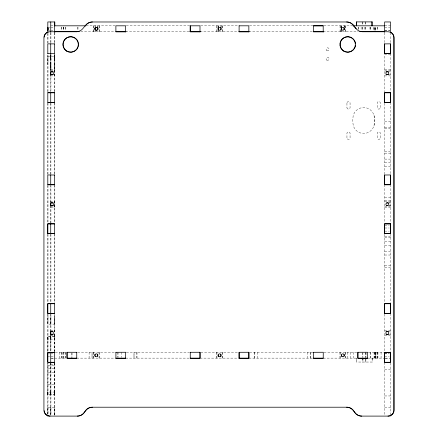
<?xml version="1.0" encoding="UTF-8"?>
<svg xmlns="http://www.w3.org/2000/svg" width="438" height="438" viewBox="0 0 438 438"><rect width="100%" height="100%" fill="white"/><g stroke="black" fill="none" stroke-linecap="round" stroke-linejoin="round"><path stroke-width="0.33" stroke-dasharray="2.19 1.64" d="M47.819 64.386L47.824 56.568L54.81 56.568L54.816 57.613M47.868 394.238L47.868 392.776M47.819 414.348L47.824 407.187L54.816 407.187L54.821 414.359M54.772 394.545L54.772 394.923L47.868 394.972L47.868 392.043L54.772 392.043L54.772 392.47M47.928 337.808L47.868 339.275L54.772 339.275L54.772 336.34L47.868 336.34L47.928 339.22M47.977 316.307L47.972 324.125M47.868 394.923L47.928 394.545M47.928 392.47L47.928 392.043M50.753 58.856L50.742 54.564L50.907 62.36M50.742 58.161L50.742 69.741L54.827 69.741L54.821 54.564L54.827 55.336M50.803 394.238L50.797 392.776M50.803 338.842L50.797 336.767M50.912 64.019L50.917 69.741L50.917 54.564L50.917 55.336M50.748 415.284L50.753 407.187M50.863 394.545L50.863 394.972L50.797 392.043M50.863 337.424L50.797 336.389L50.863 339.22M50.923 335.7L50.923 334.331L50.928 351.166M50.907 316.307L50.901 324.125M50.923 75.905L50.923 74.537L50.928 92.04M50.863 392.47L50.863 392.043M50.803 339.22L50.863 338.185M54.662 60.477L54.651 54.564L54.816 58.856M54.646 335.7L54.646 330.225M54.646 201.54L54.646 206.982L50.737 206.982M54.646 75.9L54.646 70.43M54.657 55.336L54.651 69.741L54.651 64.019M54.706 392.776L54.772 394.923M54.657 415.284L54.662 407.187M54.706 394.775L54.706 392.043M54.816 316.307L54.81 324.125L47.824 324.125L47.819 318.333M47.868 339.22L47.868 338.185M50.753 57.613L50.759 56.568M54.662 57.613L54.668 56.568M50.77 25.809L53.496 25.809M86.171 25.809L115.287 25.809M126.226 25.809L189.742 25.809M200.67 25.809L238.409 25.809M249.534 25.809L312.94 25.809M323.868 25.809L352.267 25.809M384.652 25.809L390.499 25.809M47.901 27.282L49.729 27.282M50.759 27.282L53.507 27.282M384.652 27.282L389.864 27.276M384.652 30.211L389.864 30.211M47.972 30.408L49.729 30.408M50.759 30.408L53.507 30.408M384.652 30.408L389.864 30.408M80.718 31.673L116.081 31.673M125.657 31.673L190.421 31.673M199.996 31.673L239.279 31.673M248.85 31.673L313.619 31.673M323.195 31.673L358.355 31.673M390.515 54.301L384.652 54.301L384.652 92.04M384.652 69.741L390.515 69.741M384.652 70.43L390.515 70.43M389.212 71.799L390.515 71.799M53.337 74.537L54.838 74.537M389.212 74.537L390.515 74.537M50.737 75.9L54.832 75.905L54.832 70.43L50.737 70.43L50.737 71.799L50.731 54.964M384.652 75.905L390.515 75.9M384.652 121.288L390.515 121.288M384.652 127.25L390.515 127.25M384.652 128.816L390.515 128.816M384.652 151.581L390.515 151.581M384.652 153.147L390.515 153.147M384.652 159.109L390.515 159.109M384.652 162.58L390.515 162.58M384.652 166.582L390.515 166.582M384.652 197.708L390.515 197.708M384.652 200.834L390.515 200.834M384.652 201.513L390.515 201.513M389.212 202.882L390.515 202.882M389.212 202.909L390.515 202.909M53.337 205.619L54.646 205.619M389.212 205.619L390.515 205.619M53.529 205.641L54.838 205.646M389.212 205.646L390.515 205.641M384.652 206.988L390.515 206.988M384.652 207.01L390.515 207.01M384.652 225.263L389.212 225.263M384.652 228.001L389.212 228.001M384.652 231.127L389.212 231.127M384.652 236.164L390.515 236.164M384.652 237.823L390.515 237.823M384.652 241.831L390.515 241.831M384.652 245.784L390.515 245.784M384.652 251.308L390.515 251.308M384.652 255.02L390.515 255.02M384.652 265.329L390.515 265.329M384.652 267.235L390.515 267.235M384.652 330.225L390.515 330.225M53.337 331.593L54.838 331.593L54.838 313.433M389.212 331.593L390.515 331.593M389.212 334.331L390.515 334.331M50.737 335.7L54.832 335.7L54.832 330.225L50.737 330.225L50.737 331.593L50.731 314.106M384.652 335.7L390.515 335.7M55.248 352.267L66.954 352.267M77.603 352.267L115.254 352.267M126.379 352.267L189.599 352.267M200.724 352.267L238.464 352.267M249.589 352.267L312.814 352.267M323.934 352.267L357.184 352.267M368.342 352.267L384.553 352.267M384.652 353.712L389.212 353.712M384.652 353.751L389.212 353.751M47.972 353.866L49.729 353.866M50.759 353.855L53.507 353.866M384.652 356.718L389.212 356.685M47.972 356.795L49.729 356.795M50.901 356.795L53.507 356.795M50.742 358.131L53.524 358.131M54.668 358.131L66.165 358.131M76.732 358.131L116.125 358.131M125.701 358.131L190.475 358.131M200.051 358.131L239.334 358.131M248.91 358.131L313.69 358.131M323.266 358.131L358.038 358.131M367.734 358.131L384.652 358.131M385.15 358.131L390.537 358.131M51.394 358.328L53.524 358.328M385.303 358.328L389.212 358.328M50.764 364.192L54.816 364.192M47.813 365.659L54.816 365.659M47.956 368.588L54.816 368.588M384.652 369.568L390.515 369.568M47.835 372.497L54.684 372.497M47.813 384.225L54.662 384.225M384.652 395.952L390.515 395.952M384.652 407.187L390.515 407.187M50.907 407.187L50.912 414.359M47.972 407.187L47.977 414.359L47.999 363.053M54.827 69.741L54.821 64.019M54.668 324.125L54.662 318.333M50.901 56.568L50.907 57.613M50.742 69.741L50.742 64.019M50.759 324.125L50.753 318.333M47.972 56.568L47.977 62.36M54.827 58.161L54.816 62.36M54.772 337.074L54.772 337.424L54.772 336.537L54.712 337.424M54.772 338.541L54.772 338.185L54.706 339.275L54.706 338.185M54.772 392.776L54.772 393.127M54.772 393.888L54.772 394.238M54.657 58.161L54.657 60.022M54.772 392.24L54.712 393.127M54.706 393.888L54.772 394.775M50.917 58.161L50.923 60.022M50.748 55.336L50.748 60.022M50.863 392.776L50.863 393.127M50.863 393.888L50.863 394.238M50.803 336.537L50.803 337.424M50.797 338.185L50.863 339.078M50.863 392.24L50.803 393.127M50.797 393.888L50.863 394.775M47.928 336.767L47.868 337.424M47.928 338.185L47.928 338.541M47.928 392.776L47.928 393.127M47.928 393.888L47.928 394.238M47.928 392.24L47.868 393.127M47.868 393.888L47.928 394.775M390.515 32.708L390.515 43.192M390.515 53.617L390.515 92.714M390.515 102.487L390.515 174.959M390.515 184.705L390.515 223.823M390.515 233.569L390.515 303.665M390.515 313.433L390.515 352.513M390.515 362.965L390.515 415.098M384.652 32.708L384.652 43.844M384.652 103.171L384.652 174.275M384.652 184.705L384.652 223.813M384.652 234.248L384.652 302.981M384.652 314.106L384.652 351.166M384.652 362.374L384.652 415.098M381.082 352.267L381.06 358.131M377.956 352.267L377.934 358.131M377.813 27.112L377.78 30.37M377.819 352.267L377.78 358.131M377.709 27.112L377.671 30.37M377.704 352.267L377.676 358.131M376.018 352.267L376.012 358.131M375.667 30.37L375.667 27.112L375.558 30.37M375.525 27.112L375.525 30.37M375.525 352.267L375.525 358.131M375.207 352.267L375.207 358.131M374.2 27.112L374.2 30.37M374.2 352.267L374.2 358.131M374.167 352.267L374.167 358.131M374.057 352.267L374.09 358.131M373.625 27.112L373.625 30.37M372.196 358.131L372.218 362.04L356.576 362.04L356.598 358.131M372.103 358.131L372.125 362.04M370.597 27.112L370.597 30.37M370.274 352.267L370.274 358.131M370.176 352.267L370.176 358.131M370.115 27.112L370.115 30.37M370.017 27.112L370.017 30.37M365.982 352.918L365.982 357.479M365.916 352.267L365.916 357.479M365.922 358.131L365.922 362.04M365.84 352.267L365.818 357.479M365.867 358.131L365.823 362.04L365.768 358.131M365.725 21.9L365.779 25.158M365.741 27.112L365.725 30.37M365.626 21.9L365.686 25.158M365.642 27.112L365.626 30.37M364.148 27.112L364.148 30.37M362.993 358.131L362.993 362.04M362.883 352.267L362.883 357.479L362.79 352.267M362.894 358.131L362.932 362.04M362.85 21.9L362.795 25.158M362.795 27.112L362.812 30.37M362.834 358.131L362.834 362.04M362.752 21.9L362.697 25.158M362.713 27.112L362.697 30.37M361.12 27.112L361.12 30.37M358.388 27.112L358.388 29.718M358.295 27.112L358.295 29.718M356.691 358.131L356.669 362.04M353.515 352.267L353.515 358.131M350.767 352.267L350.789 358.131M347.662 352.267L347.641 358.131M346.945 103.138L346.94 107.54M346.945 137.833L346.94 133.431A1.566 1.566 0 0 1 348.506 131.871A1.566 1.566 0 0 1 350.066 133.431L350.071 137.833A1.566 1.566 0 0 1 348.506 139.393A1.566 1.566 0 0 1 346.94 137.833M345.691 25.809L345.691 31.673M345.533 25.809L345.533 31.673M345.615 352.267L345.615 358.131M345.429 352.267L345.429 358.131M344.328 25.809L344.323 27.112M341.585 25.809L341.585 27.112M341.591 30.37L341.585 31.673M340.222 25.809L340.222 31.673M340.063 25.809L340.063 31.673M340.14 352.267L340.145 358.131M339.959 352.267L339.954 358.131M310.411 352.267L310.411 358.131M310.35 352.267L310.35 358.131M307.476 352.267L307.421 358.131M257.758 352.267L257.812 358.131M254.292 352.267L254.292 358.131M254.243 352.267L254.243 358.131M222.493 25.809L222.488 31.673M222.427 352.267L222.427 358.131M222.34 25.809L222.34 31.673M222.241 352.267L222.241 358.131M221.124 25.809L221.119 27.112M220.971 25.809L220.971 27.112M218.387 25.809L218.387 27.112M218.387 30.37L218.387 31.673M217.018 25.809L217.018 31.673M216.952 352.267L216.958 358.131M216.865 25.809L216.87 31.673M216.766 352.267L216.766 358.131M136.957 352.267L136.957 358.131M136.897 352.267L136.897 358.131M121.49 352.267L121.441 357.479M117.975 352.267L117.975 357.479M117.921 352.267L117.921 357.479M99.289 25.809L99.289 31.673M99.24 352.267L99.24 358.131M99.141 25.809L99.141 31.673M99.054 352.267L99.048 358.131M97.92 25.809L97.926 27.112M97.773 25.809L97.778 27.112M95.183 25.809L95.183 27.112M95.183 30.37L95.183 31.673M95.041 25.809L95.035 27.112M95.035 30.37L95.041 31.673M93.814 25.809L93.82 31.673M93.765 352.267L93.765 358.131M93.672 25.809L93.672 31.673M93.579 352.267L93.579 358.131M89.117 352.267L89.095 358.131M77.986 27.112L77.986 30.37M77.833 27.112L77.833 30.37M71.991 352.918L71.991 357.479M71.898 352.918L71.898 358.131M65.267 27.112L65.267 30.37M65.267 352.267L65.267 358.131M65.196 27.112L65.196 30.37M65.125 352.267L65.125 358.131M63.8 27.112L63.8 30.37M63.8 352.267L63.8 358.131M63.729 27.112L63.729 30.37M63.658 27.112L63.658 30.37M63.658 352.267L63.658 358.131M62.218 352.267L62.24 358.131M61.577 27.112L61.648 30.37M61.648 352.267L61.648 358.131M61.506 27.112L61.506 30.37M61.506 352.267L61.506 358.131M59.289 352.267L59.311 358.131M54.838 32.708L54.838 43.061M54.838 54.964L54.838 92.04M54.838 102.487L54.816 174.302M54.838 184.705L54.838 223.15M54.838 233.569L54.838 302.981M54.838 334.331L54.838 351.166M54.838 363.053L54.838 415.098M54.766 351.752L54.766 336.827L47.873 336.827L47.873 351.752M54.766 363.283L54.766 394.485L47.873 394.485L47.923 363.283M54.64 32.708L54.64 43.192M54.64 54.964L54.64 92.714M54.64 103.171L54.64 174.959M54.64 185.378L54.64 223.823M54.64 234.248L54.64 303.665M54.64 314.106L54.646 331.593M54.646 334.331L54.64 352.513M54.64 362.965L54.64 415.098M50.928 32.708L50.928 43.061M50.928 54.964L50.907 71.213M50.928 103.171L50.907 174.302M50.928 185.378L50.923 202.882M50.928 223.15L50.928 205.646L50.923 207.01L54.832 207.01L54.832 201.513L50.737 201.54L50.737 202.882L50.731 185.378M50.928 234.248L50.928 302.981M50.928 314.106L50.923 331.593M50.928 362.374L50.928 415.098M50.857 336.827L50.808 351.752M50.808 363.283L50.857 394.485M50.731 32.708L50.731 43.844M50.737 74.537L50.731 92.04M50.731 103.171L50.753 174.302M50.737 205.619L50.731 223.15M50.731 234.248L50.731 302.981M50.737 334.331L50.731 351.166M50.731 362.965L50.731 415.098M47.999 33.354L47.999 43.061M47.999 54.969L47.999 92.04M47.999 103.171L47.977 174.302M47.999 185.378L47.999 223.15M47.999 234.248L47.999 302.981M47.999 314.112L47.999 351.166M47.802 33.359L47.802 43.192M47.802 54.969L47.802 92.04M47.802 103.171L47.819 174.302M47.802 185.378L47.802 223.15M47.802 234.248L47.802 302.981M47.802 314.112L47.802 351.166M47.802 362.965L47.802 414.419M346.945 107.54A1.566 1.566 0 0 0 348.511 109.1A1.566 1.566 0 0 0 350.071 107.54L350.066 103.138A1.566 1.566 0 0 0 348.506 101.578A1.566 1.566 0 0 0 346.94 103.138M374.041 115.506A27.539 27.539 0 0 1 374.041 125.465A10.747 10.747 0 0 1 353.269 125.465A27.539 27.539 0 0 1 352.908 118.287A10.747 10.747 0 0 1 374.036 115.506A27.539 27.539 0 0 1 374.036 125.465M380.365 107.54L380.359 103.138A1.566 1.566 0 0 0 378.799 101.578A1.566 1.566 0 0 0 377.233 103.138L377.233 107.54A1.566 1.566 0 0 0 378.804 109.1A1.566 1.566 0 0 0 380.365 107.54M380.359 137.833L380.365 133.431A1.566 1.566 0 0 0 378.799 131.871A1.566 1.566 0 0 0 377.233 133.431L377.238 137.833A1.566 1.566 0 0 0 378.799 139.393A1.566 1.566 0 0 0 380.359 137.833M375.667 358.131L375.667 352.267L375.629 358.131M374.096 30.37L374.096 27.112L374.057 30.37M344.164 27.112L344.169 25.809L344.164 27.112M341.432 27.112L341.432 25.809L341.426 27.112M341.432 31.673L341.432 30.37L341.426 31.673M218.239 27.112L218.239 25.809L218.228 27.112M218.239 31.673L218.239 30.37L218.234 31.673M134.023 358.131L134.023 352.267L133.968 358.131M92.046 358.131L92.046 352.267L92.024 358.131M326.858 60.137A1.517 1.517 0 0 0 329.13 58.823A1.517 1.517 0 0 0 326.858 57.515A1.517 1.517 0 0 0 326.858 60.137M326.863 50.655A1.517 1.517 0 0 0 329.135 49.346A1.517 1.517 0 0 0 326.863 48.032A1.517 1.517 0 0 0 326.863 50.655"/><path stroke-width="0.66" d="M47.802 32.708L47.824 21.955L54.816 21.955L54.816 25.902M47.901 29.948L47.901 27.742M50.731 32.215L50.759 21.955M53.343 334.331L50.731 334.331L50.737 331.593L52.691 331.593M53.343 205.619L50.731 205.619L50.737 202.882L53.343 202.882M53.343 74.537L50.731 74.537L50.737 71.799L53.343 71.799M54.64 32.215L54.64 31.728M47.83 30.353L47.83 27.49M47.819 415.284L47.813 416.073L47.802 415.355M54.662 21.955L54.657 31.728M85.284 25.908L86.094 24.95A8.306 8.306 0 0 1 92.456 21.982M323.222 31.854L313.438 31.87L313.416 25.809L323.211 25.809M372.081 21.9L356.433 21.9L356.455 25.809M54.651 25.809L85.903 25.809M239.077 25.809L248.85 25.809L248.85 31.87M313.416 25.809L323.189 25.809L323.211 31.87M352.94 25.809L384.657 25.809M54.651 31.673L79.355 31.673M115.878 31.673L126.226 31.673M189.785 31.673L200.719 31.673M238.973 31.673L249.244 31.673M313.416 31.673L323.737 31.673M359.691 31.673L384.657 31.673M76.513 31.755L49.795 31.755A5.864 5.864 0 0 0 43.937 37.619L43.931 410.236A5.864 5.864 0 0 0 49.795 416.1L77.488 416.1A8.306 8.306 0 0 0 83.85 413.133L86.094 410.182A8.306 8.306 0 0 1 92.456 407.214M125.854 31.87L115.906 31.87L115.878 25.809L125.651 25.809L125.651 31.87M200.193 31.87L190.245 31.87L190.245 25.809M249.052 31.87L239.099 31.87L239.099 25.809M54.662 43.899L47.797 43.844L47.819 53.671M47.797 53.617L54.662 53.671L54.635 43.844M385.955 71.799L388.561 71.799M385.955 74.531L388.561 74.537M47.819 92.757L54.662 92.757M47.797 102.487L54.635 102.487M54.662 175.014L47.797 174.959L47.819 184.781L54.662 184.781L54.635 174.959M47.797 184.705L54.635 184.705M386.606 202.909L388.561 202.909M386.606 205.646L387.909 205.641M54.662 223.873L47.726 223.873L47.726 233.646L54.662 233.646L54.635 223.823L47.797 223.823L47.797 233.569L54.635 233.569M54.662 303.731L47.726 303.731L47.726 313.504L54.662 313.504L54.635 303.665L47.797 303.665L47.797 313.433L54.635 313.433M385.955 331.593L388.561 331.593M385.955 334.331L388.561 334.331M76.765 352.3L66.954 352.267L66.954 358.131L76.727 358.131M115.906 352.3L125.695 352.267L125.629 358.355L115.906 358.355L115.928 352.267M190.245 352.294L200.051 352.267L200.051 358.131L190.278 358.131M313.438 352.3L323.26 352.267L323.206 358.355L313.438 358.355L313.488 352.267M54.662 352.59L47.726 352.59L47.726 362.363L54.662 362.363L54.635 352.513L47.797 352.513L47.797 362.286L54.635 362.286M115.928 358.131L125.695 358.131M313.488 358.131L323.26 358.131M367.608 358.131L357.835 358.131L357.835 352.267L367.608 352.267L367.559 358.355L357.934 358.355L357.934 352.3M323.014 31.854L323.419 31.87M353.986 25.908L353.176 24.95A8.306 8.306 0 0 0 346.808 21.982L92.254 21.982A8.306 8.306 0 0 0 85.892 24.95L82.672 28.788A8.306 8.306 0 0 1 76.305 31.755M346.611 21.982A8.306 8.306 0 0 1 352.973 24.95L356.198 28.788A8.306 8.306 0 0 0 362.56 31.755L388.002 31.755A5.864 5.864 0 0 1 393.861 37.619L393.866 410.236A5.864 5.864 0 0 1 387.997 416.1M352.973 24.95L356.193 28.788M54.821 31.552L54.838 32.248M390.335 43.899L390.335 53.524L384.46 53.524L384.46 43.899L390.515 43.844L390.515 53.617L384.652 53.617L384.652 43.844M47.83 27.742L47.895 29.247M47.83 29.948L47.83 28.443M390.515 32.708L390.515 21.955L384.652 21.955L384.652 32.248M390.515 415.098L390.515 416.073M390.346 175.014L390.346 184.781L384.46 184.781L384.46 175.014L390.515 174.959L390.515 184.705L384.652 184.705L384.652 174.959M372.059 21.9L372.081 25.809M371.982 21.9L371.961 25.809M356.554 21.9L356.532 25.809M344.06 354.222L344.06 356.176M341.328 354.873L341.322 356.176M248.844 352.294L248.844 358.355L239.099 358.355L239.099 352.294L248.904 352.267L248.904 358.131L239.132 358.131L239.132 352.267M220.966 27.112L220.971 29.718M220.867 354.222L220.872 356.828M218.135 354.873L218.14 356.176M199.991 31.87L199.991 25.809L190.223 25.809L190.223 31.673M199.985 352.294L199.985 358.355L190.245 358.355L190.278 352.267M97.778 27.112L97.778 29.718M97.685 354.222L97.679 356.176M95.041 27.764L95.035 29.718M94.942 354.222L94.947 356.176M76.727 352.267L76.765 358.355L67.14 358.355L67.14 352.3M50.726 43.844L50.726 53.617M50.731 71.821L50.731 74.515M50.726 92.714L50.726 102.487M50.726 174.959L50.726 184.705M50.731 202.914L50.731 205.614M50.726 223.823L50.726 233.569M50.726 303.665L50.726 313.433M50.731 331.626L50.731 334.32M50.726 352.513L50.726 362.286M346.611 407.214A8.306 8.306 0 0 1 352.973 410.182L355.218 413.133A8.306 8.306 0 0 0 361.585 416.1L388.205 416.1A5.864 5.864 0 0 0 389.716 415.903M77.285 416.1A8.306 8.306 0 0 0 83.647 413.133L85.892 410.182A8.306 8.306 0 0 1 92.259 407.214L346.814 407.214A8.306 8.306 0 0 1 348.615 407.411M355.53 45.13A7.72 7.72 0 0 1 354.835 47.726M354.528 48.317A7.72 7.72 0 0 1 342.877 50.375A7.72 7.72 0 0 1 342.877 38.544A7.72 7.72 0 0 1 354.528 40.597M354.835 41.194A7.72 7.72 0 0 1 355.53 43.789M78.407 43.116A7.72 7.72 0 0 1 78.407 45.804M78.26 46.455A7.72 7.72 0 0 1 66.379 50.781A7.72 7.72 0 0 1 66.379 38.133A7.72 7.72 0 0 1 78.26 42.459M391.134 32.543A5.864 5.864 0 0 1 394.069 37.619L394.069 410.236A5.864 5.864 0 0 1 391.134 415.317M361.783 416.1A8.306 8.306 0 0 1 358.832 415.558M358.273 415.323A8.306 8.306 0 0 1 355.421 413.133L353.176 410.182A8.306 8.306 0 0 0 349.195 407.564M49.998 416.1A5.864 5.864 0 0 1 48.481 415.903M47.994 415.744A5.864 5.864 0 0 1 44.156 410.745M44.156 37.11A5.864 5.864 0 0 1 47.994 32.111M54.635 92.714L47.797 92.714L47.819 102.53L54.662 102.53L54.635 92.714M390.515 92.714L384.652 92.714L384.652 102.487L390.515 102.487L390.515 92.714M390.335 92.757L384.46 92.757L384.46 102.53L390.335 102.53L390.335 92.757M390.515 223.823L384.652 223.823L384.652 233.569L390.515 233.569L390.515 223.823M390.346 223.873L384.46 223.873L384.46 233.646L390.346 233.646L390.346 223.873M390.515 303.665L384.652 303.665L384.652 313.433L390.515 313.433L390.515 303.665M390.346 303.731L384.46 303.731L384.46 313.504L390.346 313.504L390.346 303.731M390.515 352.513L384.652 352.513L384.652 362.286L390.515 362.286L390.515 352.513M390.346 352.59L384.46 352.59L384.46 362.363L390.346 362.363L390.346 352.59M344.169 29.718L344.164 27.764L344.164 29.718M341.432 29.718L341.432 27.112L341.426 29.718M218.239 29.718L218.239 27.764L218.228 29.718M218.891 356.565A1.467 1.467 0 0 0 221.091 355.295A1.467 1.467 0 0 0 218.891 354.024A1.467 1.467 0 0 0 218.891 356.565M95.38 29.822A1.467 1.467 0 0 0 97.827 29.165A1.467 1.467 0 0 0 96.037 27.37A1.467 1.467 0 0 0 95.38 29.822A1.467 1.467 0 0 0 97.833 29.165A1.467 1.467 0 0 0 96.037 27.37A1.467 1.467 0 0 0 95.38 29.822M51.191 205.449A1.467 1.467 0 0 0 53.392 204.179A1.467 1.467 0 0 0 51.191 202.909A1.467 1.467 0 0 0 51.191 205.449M343.781 51.142A7.72 7.72 0 0 0 355.36 44.457A7.72 7.72 0 0 0 343.781 37.772A7.72 7.72 0 0 0 343.781 51.142M51.191 74.433A1.467 1.467 0 0 0 53.392 73.162A1.467 1.467 0 0 0 51.191 71.892A1.467 1.467 0 0 0 51.191 74.433M386.595 334.232A1.467 1.467 0 0 0 388.791 332.962A1.467 1.467 0 0 0 386.595 331.692A1.467 1.467 0 0 0 386.595 334.232M342.089 356.565A1.467 1.467 0 0 0 344.29 355.295A1.467 1.467 0 0 0 342.089 354.024A1.467 1.467 0 0 0 342.089 356.565M218.573 29.822A1.467 1.467 0 0 0 221.026 29.165A1.467 1.467 0 0 0 219.23 27.37A1.467 1.467 0 0 0 218.573 29.822M51.186 334.232A1.467 1.467 0 0 0 53.387 332.962A1.467 1.467 0 0 0 51.186 331.692A1.467 1.467 0 0 0 51.186 334.232M95.648 356.565A1.467 1.467 0 0 0 97.844 355.295A1.467 1.467 0 0 0 95.648 354.024A1.467 1.467 0 0 0 95.648 356.565M341.804 29.822A1.467 1.467 0 0 0 344.257 29.165A1.467 1.467 0 0 0 342.461 27.37A1.467 1.467 0 0 0 341.804 29.822M386.595 74.405A1.467 1.467 0 0 0 388.791 73.135A1.467 1.467 0 0 0 386.595 71.865A1.467 1.467 0 0 0 386.595 74.405M386.595 205.51A1.467 1.467 0 0 0 388.791 204.239A1.467 1.467 0 0 0 386.595 202.975A1.467 1.467 0 0 0 386.595 205.51M66.746 51.142A7.72 7.72 0 0 0 78.325 44.457A7.72 7.72 0 0 0 66.746 37.772A7.72 7.72 0 0 0 66.746 51.142"/></g></svg>
